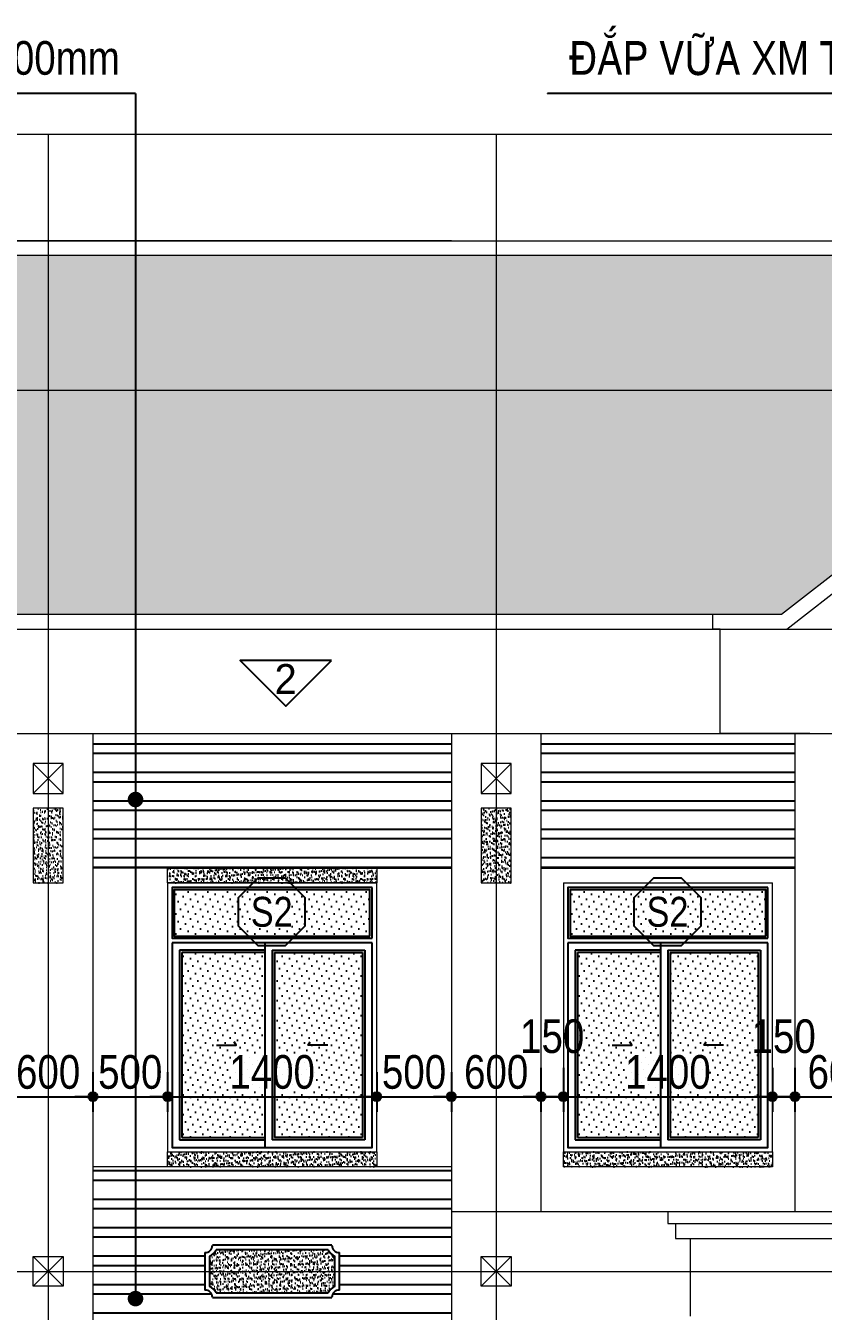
# Model space of a CAD drawing. Header units: millimetres. Extents: x 2605 to 44181, y 1776 to 19155.
# Drawn here: x 16116 to 21456, y 10549 to 19155 of the extents above; entities that cross this region are included whole.
import ezdxf
from ezdxf.enums import TextEntityAlignment as Align

# ---------------------------------------------------------------- set-up
doc = ezdxf.new("R2010")
doc.units = ezdxf.units.MM
doc.linetypes.add('ACAD_ISO10W100', pattern=[18, 12, -3, 0, -3])
for name, color, linetype in [('DIM', 1, 'Continuous'), ('DOOR', 20, 'Continuous'), ('HACTH', 8, 'Continuous'), ('HATCH', 8, 'Continuous'), ('HATCHNGOI', 22, 'Continuous'), ('KINH 1', 142, 'Continuous'), ('netthay', 2, 'Continuous'), ('TAGS', 60, 'Continuous'), ('TEXT', 7, 'Continuous')]:
    doc.layers.add(name, color=color, linetype=linetype)
doc.layers.add('NET-THAY', color=2, linetype='Continuous', lineweight=13)
doc.layers.add('TRUC', color=24, linetype='Continuous', lineweight=0)
doc.styles.add('1', font='', dxfattribs={"height": 250})
doc.styles.add('AVO', font='')
doc.styles.add('HEL-CONDENSE', font='')
doc.styles.add('VNI-HELVE-CONDENSEN', font='')
doc.styles.get('1').set_extended_font_data('VNI-Helve-Condense')
doc.styles.get('AVO').set_extended_font_data('VNI-Avo')
doc.styles.get('HEL-CONDENSE').set_extended_font_data('VNI-Helve-Condense')
doc.styles.get('VNI-HELVE-CONDENSEN').set_extended_font_data('VNI-Helve-Condense')
doc.dimstyles.new('D100', dxfattribs={"dimtxt": 225, "dimasz": 1.2, "dimexe": 100, "dimexo": 0, "dimgap": 50, "dimtad": 1, "dimdec": 0, "dimzin": 13, "dimdsep": 46, "dimtxsty": 'HEL-CONDENSE', "dimblk": 'D50', "dimcen": 0, "dimclrd": 1, "dimclre": 1, "dimclrt": 7, "dimadec": 0, "dimazin": 0, "dimtfac": 1, "dimtdec": 0, "dimtmove": 0, "dimatfit": 3, "dimldrblk": 'D50', "dimfxl": 1, "dimtolj": 1, "dimtzin": 13, "dimarcsym": 0})
pattern_1 = [(180, (-155115.41, -494922.03), (-1e-14, -190.5), []), (180, (-155178.91, -494858.53), (-1e-14, -190.5), [])]
pattern_2 = [(37.5, (-1291710.998, -283484.096), (-1.2000235, 36.7059928), [0, -28.956, 0, -32.385, 0, -30.95625]), (7.5, (-1291711, -283484.096), (33.7142462, 53.7618825), [0, -15.621, 0, -26.0985, 0, -10.00125]), (327.5, (-1291734.43, -283484.096), (59.3244278, 0.10778885), [0, -9.525, 0, -34.29, 0, -44.7675]), (317.5, (-1291734.43, -283484.096), (57.266734, 16.7196992), [0, -4.7625, 0, -22.479, 0, -25.7175])]

# ---------------------------------------------------------------- blocks, each defined once
blk = doc.blocks.new('KH-CUADI')
at = {"layer": 'TAGS'}
blk.add_lwpolyline([(-124, 300), (-300, 124), (-300, -124), (-124, -300), (124, -300), (300, -124), (300, 124), (124, 300)], close=True, dxfattribs=at)
at = {"layer": 'TAGS', "style": 'VNI-HELVE-CONDENSEN'}
blk.add_attdef('D', text='', height=300, dxfattribs=at).set_placement((0, 0), align=Align.MIDDLE)
blk = doc.blocks.new('A$C5F62150E')
at = {"layer": 'KINH 1'}
h = blk.add_hatch(dxfattribs=at)
h.set_pattern_fill('DOTS', color=256, scale=750, angle=45, style=0)
h.set_pattern_definition([(45, (0, 0), (-16.5728, 49.71845), [0, -46.875])])
h.paths.add_polyline_path([(2528.9, 1072.2), (1218.9, 1072.2), (1218.9, 762.2), (2528.9, 762.2)])
h.paths.add_polyline_path([(1823.9, 652.2), (1268.9, 652.2), (1268.9, -587.8), (1823.9, -587.8)])
h.paths.add_polyline_path([(2478.9, 652.2), (1888.9, 652.2), (1888.9, -587.8), (2478.9, -587.8)])
at = {"layer": 'DOOR'}
for p, q in [((2543.9, 747.2), (2543.9, 1087.2)), ((2543.9, 717.2), (1203.9, 717.2)), ((1823.9, 717.2), (1823.9, -652.8)), ((1823.9, 667.2), (1253.9, 667.2)), ((1253.9, 667.2), (1253.9, -602.8)), ((1873.9, 667.2), (1873.9, -602.8)), ((1873.9, 667.2), (2493.9, 667.2)), ((2493.9, 667.2), (2493.9, -602.8)), ((1253.9, -602.8), (1823.9, -602.8)), ((2493.9, -602.8), (1873.9, -602.8))]:
    blk.add_line(p, q, dxfattribs=at)
at = {"layer": 'DOOR', "color": 8}
for p, q in [((1823.9, 652.2), (1268.9, 652.2)), ((1268.9, 652.2), (1268.9, -587.8)), ((1888.9, 652.2), (1888.9, -587.8)), ((1888.9, 652.2), (2478.9, 652.2)), ((2478.9, 652.2), (2478.9, -587.8)), ((1268.9, -587.8), (1823.9, -587.8)), ((2478.9, -587.8), (1888.9, -587.8))]:
    blk.add_line(p, q, dxfattribs=at)
at = {"layer": 'DOOR'}
for points in [[(2543.9, 1087.2), (1203.9, 1087.2), (1203.9, 747.2), (2543.9, 747.2)], [(1203.9, 717.2), (1203.9, -652.8), (2543.9, -652.8), (2543.9, 717.2)], [(1501.6, 32.3), (1632, 32.3), (1618.7, 53)], [(2246.2, 32.3), (2115.8, 32.3), (2129.1, 53)]]:
    blk.add_lwpolyline(points, dxfattribs=at)
at = {"layer": 'DOOR', "color": 8}
blk.add_lwpolyline([(2528.9, 762.2), (2528.9, 1072.2), (1218.9, 1072.2), (1218.9, 762.2), (2528.9, 762.2)], close=True, dxfattribs=at)
at = {"layer": 'NET-THAY'}
for p, q in [((1173.9, 1117.2), (2573.9, 1117.2)), ((2573.9, -682.8), (2573.9, 1117.2)), ((1173.9, -682.8), (2573.9, -682.8))]:
    blk.add_line(p, q, dxfattribs=at)
blk.add_lwpolyline([(1173.9, 1117.2), (1173.9, -682.8)], dxfattribs=at)
at = {"layer": 'TAGS', "linetype": 'Continuous'}
ref = blk.add_blockref('KH-CUADI', (1871, 924.3), dxfattribs=dict(at, xscale=0.75, yscale=0.75, zscale=0.75, rotation=180))
ref.add_attrib('D', 'S2', dxfattribs={"color": 7, "height": 200, "style": 'VNI-HELVE-CONDENSEN'}).set_placement((1871, 924.3), align=Align.MIDDLE)
blk = doc.blocks.new('D50')
at = {"layer": 'DIM'}
blk.add_hatch(color=256, dxfattribs=at).paths.add_polyline_path([(25, 0, 1), (-25, 0, 1)])
blk.add_line((25, 0), (100, 0), dxfattribs=at)
blk.add_circle((0, 0), 25, dxfattribs=at)
blk = doc.blocks.new('*D259')
at = {"layer": 'DEFPOINTS', "color": 0, "linetype": 'Continuous', "transparency": 16777216}
for p in [(15965.7, 12178.8), (16565.7, 12149), (16565.7, 11984.7)]:
    blk.add_point(p, dxfattribs=at)
at = {"layer": 'DIM', "color": 1, "linetype": 'Continuous', "lineweight": -2, "transparency": 16777216}
for p, q in [((15965.7, 12178.8), (15965.7, 11884.7)), ((16565.7, 12149), (16565.7, 11884.7)), ((15966.9, 11984.7), (16564.5, 11984.7))]:
    blk.add_line(p, q, dxfattribs=at)
at = {"layer": 'DIM', "color": 1, "linetype": 'Continuous', "lineweight": -2, "transparency": 16777216, "xscale": 1.199999999999999, "yscale": 1.199999999999999, "zscale": 1.199999999999999, "rotation": 180}
blk.add_blockref('D50', (15965.7, 11984.7), dxfattribs=at)
at = {"layer": 'DIM', "color": 1, "linetype": 'Continuous', "lineweight": -2, "transparency": 16777216, "xscale": 1.199999999999999, "yscale": 1.199999999999999, "zscale": 1.199999999999999}
blk.add_blockref('D50', (16565.7, 11984.7), dxfattribs=at)
at = {"layer": 'DIM', "color": 7, "linetype": 'Continuous', "transparency": 16777216, "insert": (16265.7, 12149.6), "char_height": 225, "attachment_point": 5, "style": 'HEL-CONDENSE'}
blk.add_mtext('\\A1;600', dxfattribs=at)
blk = doc.blocks.new('*D260')
at = {"layer": 'DEFPOINTS', "color": 0, "linetype": 'Continuous', "transparency": 16777216}
for p in [(16565.7, 12149), (17065.7, 12149), (17065.7, 11984.7)]:
    blk.add_point(p, dxfattribs=at)
at = {"layer": 'DIM', "color": 1, "linetype": 'Continuous', "lineweight": -2, "transparency": 16777216}
for p, q in [((16565.7, 12149), (16565.7, 11884.7)), ((17065.7, 12149), (17065.7, 11884.7)), ((16566.9, 11984.7), (17064.5, 11984.7))]:
    blk.add_line(p, q, dxfattribs=at)
at = {"layer": 'DIM', "color": 1, "linetype": 'Continuous', "lineweight": -2, "transparency": 16777216, "xscale": 1.199999999999999, "yscale": 1.199999999999999, "zscale": 1.199999999999999, "rotation": 180}
blk.add_blockref('D50', (16565.7, 11984.7), dxfattribs=at)
at = {"layer": 'DIM', "color": 1, "linetype": 'Continuous', "lineweight": -2, "transparency": 16777216, "xscale": 1.199999999999999, "yscale": 1.199999999999999, "zscale": 1.199999999999999}
blk.add_blockref('D50', (17065.7, 11984.7), dxfattribs=at)
at = {"layer": 'DIM', "color": 7, "linetype": 'Continuous', "transparency": 16777216, "insert": (16815.7, 12149.6), "char_height": 225, "attachment_point": 5, "style": 'HEL-CONDENSE'}
blk.add_mtext('\\A1;500', dxfattribs=at)
blk = doc.blocks.new('*D261')
at = {"layer": 'DEFPOINTS', "color": 0, "linetype": 'Continuous', "transparency": 16777216}
for p in [(17065.7, 12149), (18465.7, 12149), (18465.7, 11984.7)]:
    blk.add_point(p, dxfattribs=at)
at = {"layer": 'DIM', "color": 1, "linetype": 'Continuous', "lineweight": -2, "transparency": 16777216}
for p, q in [((17065.7, 12149), (17065.7, 11884.7)), ((18465.7, 12149), (18465.7, 11884.7)), ((17066.9, 11984.7), (18464.5, 11984.7))]:
    blk.add_line(p, q, dxfattribs=at)
at = {"layer": 'DIM', "color": 1, "linetype": 'Continuous', "lineweight": -2, "transparency": 16777216, "xscale": 1.199999999999999, "yscale": 1.199999999999999, "zscale": 1.199999999999999, "rotation": 180}
blk.add_blockref('D50', (17065.7, 11984.7), dxfattribs=at)
at = {"layer": 'DIM', "color": 1, "linetype": 'Continuous', "lineweight": -2, "transparency": 16777216, "xscale": 1.199999999999999, "yscale": 1.199999999999999, "zscale": 1.199999999999999}
blk.add_blockref('D50', (18465.7, 11984.7), dxfattribs=at)
at = {"layer": 'DIM', "color": 7, "linetype": 'Continuous', "transparency": 16777216, "insert": (17765.7, 12149.6), "char_height": 225, "attachment_point": 5, "style": 'HEL-CONDENSE'}
blk.add_mtext('\\A1;1400', dxfattribs=at)
blk = doc.blocks.new('*D262')
at = {"layer": 'DEFPOINTS', "color": 0, "linetype": 'Continuous', "transparency": 16777216}
for p in [(18465.7, 12149), (18965.7, 12149), (18965.7, 11984.7)]:
    blk.add_point(p, dxfattribs=at)
at = {"layer": 'DIM', "color": 1, "linetype": 'Continuous', "lineweight": -2, "transparency": 16777216}
for p, q in [((18465.7, 12149), (18465.7, 11884.7)), ((18965.7, 12149), (18965.7, 11884.7)), ((18466.9, 11984.7), (18964.5, 11984.7))]:
    blk.add_line(p, q, dxfattribs=at)
at = {"layer": 'DIM', "color": 1, "linetype": 'Continuous', "lineweight": -2, "transparency": 16777216, "xscale": 1.199999999999999, "yscale": 1.199999999999999, "zscale": 1.199999999999999, "rotation": 180}
blk.add_blockref('D50', (18465.7, 11984.7), dxfattribs=at)
at = {"layer": 'DIM', "color": 1, "linetype": 'Continuous', "lineweight": -2, "transparency": 16777216, "xscale": 1.199999999999999, "yscale": 1.199999999999999, "zscale": 1.199999999999999}
blk.add_blockref('D50', (18965.7, 11984.7), dxfattribs=at)
at = {"layer": 'DIM', "color": 7, "linetype": 'Continuous', "transparency": 16777216, "insert": (18715.7, 12149.6), "char_height": 225, "attachment_point": 5, "style": 'HEL-CONDENSE'}
blk.add_mtext('\\A1;500', dxfattribs=at)
blk = doc.blocks.new('*D263')
at = {"layer": 'DEFPOINTS', "color": 0, "linetype": 'Continuous', "transparency": 16777216}
for p in [(18965.7, 12149), (19565.7, 12178.6), (19565.7, 11984.7)]:
    blk.add_point(p, dxfattribs=at)
at = {"layer": 'DIM', "color": 1, "linetype": 'Continuous', "lineweight": -2, "transparency": 16777216}
for p, q in [((18965.7, 12149), (18965.7, 11884.7)), ((19565.7, 12178.6), (19565.7, 11884.7)), ((18966.9, 11984.7), (19564.5, 11984.7))]:
    blk.add_line(p, q, dxfattribs=at)
at = {"layer": 'DIM', "color": 1, "linetype": 'Continuous', "lineweight": -2, "transparency": 16777216, "xscale": 1.199999999999999, "yscale": 1.199999999999999, "zscale": 1.199999999999999, "rotation": 180}
blk.add_blockref('D50', (18965.7, 11984.7), dxfattribs=at)
at = {"layer": 'DIM', "color": 1, "linetype": 'Continuous', "lineweight": -2, "transparency": 16777216, "xscale": 1.199999999999999, "yscale": 1.199999999999999, "zscale": 1.199999999999999}
blk.add_blockref('D50', (19565.7, 11984.7), dxfattribs=at)
at = {"layer": 'DIM', "color": 7, "linetype": 'Continuous', "transparency": 16777216, "insert": (19265.7, 12149.6), "char_height": 225, "attachment_point": 5, "style": 'HEL-CONDENSE'}
blk.add_mtext('\\A1;600', dxfattribs=at)
blk = doc.blocks.new('*D264')
at = {"layer": 'DEFPOINTS', "color": 0, "linetype": 'Continuous', "transparency": 16777216}
for p in [(19715.7, 12178.6), (21115.7, 12178.6), (21115.7, 11984.7)]:
    blk.add_point(p, dxfattribs=at)
at = {"layer": 'DIM', "color": 1, "linetype": 'Continuous', "lineweight": -2, "transparency": 16777216}
for p, q in [((19715.7, 12178.6), (19715.7, 11884.7)), ((21115.7, 12178.6), (21115.7, 11884.7)), ((19716.9, 11984.7), (21114.5, 11984.7))]:
    blk.add_line(p, q, dxfattribs=at)
at = {"layer": 'DIM', "color": 1, "linetype": 'Continuous', "lineweight": -2, "transparency": 16777216, "xscale": 1.199999999999999, "yscale": 1.199999999999999, "zscale": 1.199999999999999, "rotation": 180}
blk.add_blockref('D50', (19715.7, 11984.7), dxfattribs=at)
at = {"layer": 'DIM', "color": 1, "linetype": 'Continuous', "lineweight": -2, "transparency": 16777216, "xscale": 1.199999999999999, "yscale": 1.199999999999999, "zscale": 1.199999999999999}
blk.add_blockref('D50', (21115.7, 11984.7), dxfattribs=at)
at = {"layer": 'DIM', "color": 7, "linetype": 'Continuous', "transparency": 16777216, "insert": (20415.7, 12149.6), "char_height": 225, "attachment_point": 5, "style": 'HEL-CONDENSE'}
blk.add_mtext('\\A1;1400', dxfattribs=at)
blk = doc.blocks.new('*D265')
at = {"layer": 'DEFPOINTS', "color": 0, "linetype": 'Continuous', "transparency": 16777216}
for p in [(21115.7, 12178.6), (21265.7, 12178.6), (21265.7, 11984.7)]:
    blk.add_point(p, dxfattribs=at)
at = {"layer": 'DIM', "color": 1, "linetype": 'Continuous', "lineweight": -2, "transparency": 16777216}
for p, q in [((21115.7, 12178.6), (21115.7, 11884.7)), ((21265.7, 12178.6), (21265.7, 11884.7)), ((21116.9, 11984.7), (21264.5, 11984.7))]:
    blk.add_line(p, q, dxfattribs=at)
at = {"layer": 'DIM', "color": 1, "linetype": 'Continuous', "lineweight": -2, "transparency": 16777216, "xscale": 1.199999999999999, "yscale": 1.199999999999999, "zscale": 1.199999999999999, "rotation": 180}
blk.add_blockref('D50', (21115.7, 11984.7), dxfattribs=at)
at = {"layer": 'DIM', "color": 1, "linetype": 'Continuous', "lineweight": -2, "transparency": 16777216, "xscale": 1.199999999999999, "yscale": 1.199999999999999, "zscale": 1.199999999999999}
blk.add_blockref('D50', (21265.7, 11984.7), dxfattribs=at)
at = {"layer": 'DIM', "color": 7, "linetype": 'Continuous', "transparency": 16777216, "insert": (21190.7, 12388.8), "char_height": 225, "attachment_point": 5, "style": 'HEL-CONDENSE'}
blk.add_mtext('\\A1;150', dxfattribs=at)
blk = doc.blocks.new('*D266')
at = {"layer": 'DEFPOINTS', "color": 0, "linetype": 'Continuous', "transparency": 16777216}
for p in [(21265.7, 12178.6), (21865.7, 12178.6), (21865.7, 11984.7)]:
    blk.add_point(p, dxfattribs=at)
at = {"layer": 'DIM', "color": 1, "linetype": 'Continuous', "lineweight": -2, "transparency": 16777216}
for p, q in [((21265.7, 12178.6), (21265.7, 11884.7)), ((21865.7, 12178.6), (21865.7, 11884.7)), ((21266.9, 11984.7), (21864.5, 11984.7))]:
    blk.add_line(p, q, dxfattribs=at)
at = {"layer": 'DIM', "color": 1, "linetype": 'Continuous', "lineweight": -2, "transparency": 16777216, "xscale": 1.199999999999999, "yscale": 1.199999999999999, "zscale": 1.199999999999999, "rotation": 180}
blk.add_blockref('D50', (21265.7, 11984.7), dxfattribs=at)
at = {"layer": 'DIM', "color": 1, "linetype": 'Continuous', "lineweight": -2, "transparency": 16777216, "xscale": 1.199999999999999, "yscale": 1.199999999999999, "zscale": 1.199999999999999}
blk.add_blockref('D50', (21865.7, 11984.7), dxfattribs=at)
at = {"layer": 'DIM', "color": 7, "linetype": 'Continuous', "transparency": 16777216, "insert": (21565.7, 12149.6), "char_height": 225, "attachment_point": 5, "style": 'HEL-CONDENSE'}
blk.add_mtext('\\A1;600', dxfattribs=at)
blk = doc.blocks.new('*D293')
at = {"layer": 'DEFPOINTS', "color": 0, "linetype": 'Continuous', "transparency": 16777216}
for p in [(19565.7, 12178.6), (19715.7, 12178.6), (19715.7, 11984.7)]:
    blk.add_point(p, dxfattribs=at)
at = {"layer": 'DIM', "color": 1, "linetype": 'Continuous', "lineweight": -2, "transparency": 16777216}
for p, q in [((19565.7, 12178.6), (19565.7, 11884.7)), ((19715.7, 12178.6), (19715.7, 11884.7)), ((19566.9, 11984.7), (19714.5, 11984.7))]:
    blk.add_line(p, q, dxfattribs=at)
at = {"layer": 'DIM', "color": 1, "linetype": 'Continuous', "lineweight": -2, "transparency": 16777216, "xscale": 1.199999999999999, "yscale": 1.199999999999999, "zscale": 1.199999999999999, "rotation": 180}
blk.add_blockref('D50', (19565.7, 11984.7), dxfattribs=at)
at = {"layer": 'DIM', "color": 1, "linetype": 'Continuous', "lineweight": -2, "transparency": 16777216, "xscale": 1.199999999999999, "yscale": 1.199999999999999, "zscale": 1.199999999999999}
blk.add_blockref('D50', (19715.7, 11984.7), dxfattribs=at)
at = {"layer": 'DIM', "color": 7, "linetype": 'Continuous', "transparency": 16777216, "insert": (19640.7, 12388.8), "char_height": 225, "attachment_point": 5, "style": 'HEL-CONDENSE'}
blk.add_mtext('\\A1;150', dxfattribs=at)
blk = doc.blocks.new('TUONG-NAM')
at = {"layer": 'TAGS'}
blk.add_lwpolyline([(-453, -453), (453, -453), (0, 0)], close=True, dxfattribs=at)
at = {"layer": 'TAGS', "linetype": 'Continuous', "style": 'AVO'}
blk.add_attdef('KH-TUONG', text='', height=250, dxfattribs=at).set_placement((0, -269), align=Align.MIDDLE_CENTER)
blk = doc.blocks.new('*D161')
at = {"layer": 'DEFPOINTS', "color": 0, "linetype": 'Continuous', "transparency": 16777216}
for p in [(12414.5, 17616.1), (8881.6, 15427.6), (6315.7, 15216.1), (7493.8, 15216.1), (21176.9, 15216.1)]:
    blk.add_point(p, dxfattribs=at)
at = {"layer": 'DIM', "color": 1, "linetype": 'Continuous', "lineweight": -2, "transparency": 16777216}
blk.add_arc((7493.8, 15216.1), 1403.8, 0.04898, 25.95102, dxfattribs=at)
at = {"layer": 'DIM', "color": 1, "linetype": 'Continuous', "lineweight": -2, "transparency": 16777216, "xscale": 1.199999999999999, "yscale": 1.199999999999999, "zscale": 1.199999999999999}
for p, rotation in [((8755.5, 15831.5), 115.975511560504), ((8897.6, 15216.1), 270.024488439497)]:
    blk.add_blockref('D50', p, dxfattribs=dict(at, rotation=rotation))
at = {"layer": 'DIM', "color": 7, "linetype": 'Continuous', "transparency": 16777216, "insert": (9022.3, 15569), "char_height": 225, "attachment_point": 5, "rotation": 283, "style": 'HEL-CONDENSE'}
blk.add_mtext('\\A1;26°', dxfattribs=at)

msp = doc.modelspace()

# ---------------------------------------------------------------- hatches: boundary and pattern name
at = {"layer": 'DIM', "linetype": 'ByBlock'}
for points in [[(16903.096, 13974.732, 1), (16798.576, 13974.732, 1)], [(16903.096, 10633.415, 1), (16798.576, 10633.415, 1)]]:
    msp.add_hatch(color=1, dxfattribs=at).paths.add_polyline_path(points)
at = {"layer": 'HACTH'}
h = msp.add_hatch(dxfattribs=at)
h.set_pattern_fill('ANSI32', color=256, scale=20, angle=135, style=0)
h.set_pattern_definition(pattern_1)
h.paths.add_polyline_path([(19565.677, 13516.106), (21265.677, 13516.106), (21265.677, 14416.106), (19565.677, 14416.106)])
h.paths.add_polyline_path([(16565.677, 13516.106), (18965.677, 13516.106), (18965.677, 14416.106), (16565.677, 14416.106)])
h.paths.add_polyline_path([(13565.677, 13516.106), (15965.677, 13516.106), (15965.677, 14416.106), (13565.677, 14416.106)])
h.paths.add_polyline_path([(10615.677, 13516.106), (12965.677, 13516.106), (12965.677, 14416.106), (10615.677, 14416.106)])
h.paths.add_polyline_path([(7665.677, 13516.106), (10015.677, 13516.106), (10015.677, 14416.106), (7665.677, 14416.106)])
h = msp.add_hatch(dxfattribs=at)
h.set_pattern_fill('ANSI32', color=256, scale=20, angle=135, style=0)
h.set_pattern_definition(pattern_1)
h.paths.add_polyline_path([(10015.677, 11516.106), (7665.677, 11516.106), (7665.677, 10816.106), (8415.677, 10816.106), (8415.677, 10941.106, 0.41421356), (8465.677, 10991.106), (9265.677, 10991.106, 0.41421356), (9315.677, 10941.106), (9315.677, 10816.106), (10015.677, 10816.106)])
h.paths.add_polyline_path([(12965.677, 11516.106), (10615.677, 11516.106), (10615.677, 10816.106), (11315.677, 10816.106), (11315.677, 10941.106, 0.41421356), (11365.677, 10991.106), (12165.677, 10991.106, 0.41421356), (12215.677, 10941.106), (12215.677, 10816.106), (12965.677, 10816.106)])
h.paths.add_polyline_path([(15965.677, 11516.106), (13565.677, 11516.106), (13565.677, 10816.106), (14315.677, 10816.106), (14315.677, 10941.106, 0.41421356), (14365.677, 10991.106), (15165.677, 10991.106, 0.41421356), (15215.677, 10941.106), (15215.677, 10816.106), (15965.677, 10816.106)])
h.paths.add_polyline_path([(21464.353, 11000.709), (26137.78, 11000.709), (26137.78, 10546.589), (21464.353, 10546.589)], flags=9)
edge = h.paths.add_edge_path()
edge.add_line((7665.677, 9916.106), (10015.677, 9916.106))
edge.add_line((10015.677, 9916.106), (10015.677, 10816.106))
edge.add_line((10015.677, 10816.106), (9315.677, 10816.106))
edge.add_line((9315.677, 10816.106), (9315.677, 10691.106))
edge.add_arc((9315.677, 10641.106), 50, 90, 180)
edge.add_line((9265.677, 10641.106), (8465.677, 10641.106))
edge.add_arc((8415.677, 10641.106), 50, 0, 90)
edge.add_line((8415.677, 10691.106), (8415.677, 10816.106))
edge.add_line((8415.677, 10816.106), (7665.677, 10816.106))
edge.add_line((7665.677, 10816.106), (7665.677, 9916.106))
edge = h.paths.add_edge_path()
edge.add_line((10615.677, 9916.106), (12965.677, 9916.106))
edge.add_line((12965.677, 9916.106), (12965.677, 10816.106))
edge.add_line((12965.677, 10816.106), (12215.677, 10816.106))
edge.add_line((12215.677, 10816.106), (12215.677, 10691.106))
edge.add_arc((12215.677, 10641.106), 50, 90, 180)
edge.add_line((12165.677, 10641.106), (11365.677, 10641.106))
edge.add_arc((11315.677, 10641.106), 50, 0, 90)
edge.add_line((11315.677, 10691.106), (11315.677, 10816.106))
edge.add_line((11315.677, 10816.106), (10615.677, 10816.106))
edge.add_line((10615.677, 10816.106), (10615.677, 9916.106))
edge = h.paths.add_edge_path()
edge.add_line((13565.677, 9916.106), (15965.677, 9916.106))
edge.add_line((15965.677, 9916.106), (15965.677, 10816.106))
edge.add_line((15965.677, 10816.106), (15215.677, 10816.106))
edge.add_line((15215.677, 10816.106), (15215.677, 10691.106))
edge.add_arc((15215.677, 10641.106), 50, 90, 180)
edge.add_line((15165.677, 10641.106), (14365.677, 10641.106))
edge.add_arc((14315.677, 10641.106), 50, 0, 90)
edge.add_line((14315.677, 10691.106), (14315.677, 10816.106))
edge.add_line((14315.677, 10816.106), (13565.677, 10816.106))
edge.add_line((13565.677, 10816.106), (13565.677, 9916.106))
h = msp.add_hatch(dxfattribs=at)
h.set_pattern_fill('ANSI32', color=256, scale=20, angle=135, style=0)
h.set_pattern_definition(pattern_1)
h.paths.add_polyline_path([(18965.677, 11216.106), (18965.677, 11516.106), (16565.677, 11516.106), (16565.677, 10816.106), (17315.677, 10816.106), (17315.677, 10941.106, 0.41421356), (17365.677, 10991.106), (18165.677, 10991.106, 0.41421356), (18215.677, 10941.106), (18215.677, 10816.106), (18965.677, 10816.106)])
edge = h.paths.add_edge_path()
edge.add_line((16565.677, 9916.106), (18965.677, 9916.106))
edge.add_line((18965.677, 9916.106), (18965.677, 10816.106))
edge.add_line((18965.677, 10816.106), (18215.677, 10816.106))
edge.add_line((18215.677, 10816.106), (18215.677, 10691.106))
edge.add_arc((18215.677, 10641.106), 50, 90, 180)
edge.add_line((18165.677, 10641.106), (17365.677, 10641.106))
edge.add_arc((17315.677, 10641.106), 50, 0, 90)
edge.add_line((17315.677, 10691.106), (17315.677, 10816.106))
edge.add_line((17315.677, 10816.106), (16565.677, 10816.106))
edge.add_line((16565.677, 10816.106), (16565.677, 9916.106))
at = {"layer": 'HATCH'}
h = msp.add_hatch(dxfattribs=at)
h.set_pattern_fill('AR-SAND', color=256, scale=0.75, style=0)
h.set_pattern_definition(pattern_2)
h.paths.add_polyline_path([(16165.677, 13416.106), (16365.677, 13416.106), (16365.677, 13916.106), (16165.677, 13916.106)])
h = msp.add_hatch(dxfattribs=at)
h.set_pattern_fill('AR-SAND', color=256, scale=0.75, style=0)
h.set_pattern_definition(pattern_2)
h.paths.add_polyline_path([(19165.677, 13416.106), (19365.677, 13416.106), (19365.677, 13916.106), (19165.677, 13916.106)])
h = msp.add_hatch(dxfattribs=at)
h.set_pattern_fill('AR-SAND', color=256, scale=0.75, style=0)
h.set_pattern_definition(pattern_2)
h.paths.add_polyline_path([(17065.682, 13516.106), (18465.682, 13516.106), (18465.682, 13416.106), (17065.682, 13416.106)])
h = msp.add_hatch(dxfattribs=at)
h.set_pattern_fill('AR-SAND', color=256, scale=0.75, style=0)
h.set_pattern_definition(pattern_2)
h.paths.add_polyline_path([(17065.677, 11616.106), (18465.677, 11616.106), (18465.677, 11516.106), (17065.677, 11516.106)])
h = msp.add_hatch(dxfattribs=at)
h.set_pattern_fill('AR-SAND', color=256, scale=0.75, style=0)
h.set_pattern_definition(pattern_2)
h.paths.add_polyline_path([(19715.672, 11616.106), (21115.672, 11616.106), (21115.672, 11516.106), (19715.672, 11516.106)])
h = msp.add_hatch(dxfattribs=at)
h.set_pattern_fill('AR-SAND', color=256, scale=0.75, style=0)
h.set_pattern_definition(pattern_2)
h.paths.add_polyline_path([(17345.677, 10916.944), (17345.677, 10715.268, -0.20323136), (17389.839, 10671.106), (18141.515, 10671.106, -0.20323136), (18185.677, 10715.268), (18185.677, 10916.944, -0.20323136), (18141.515, 10961.106), (17389.839, 10961.106, -0.20323136)])
at = {"layer": 'HATCHNGOI'}
h = msp.add_hatch(dxfattribs=at)
h.set_pattern_fill('AR-RSHKE', color=14, scale=15, angle=180, style=0)
h.set_pattern_definition([(180, (-1036016.52, 306620.13), (-382.5, -180), [90, -75, 105, -45, 135, -60]), (180, (-1036106.52, 306612.63), (-382.5, -180), [75, -285, 60, -90]), (180, (-1036286.52, 306631.38), (-382.5, -180), [45, -465]), (270, (-1036016.52, 306620.13), (127.5, -180), [172.5, -547.5]), (270, (-1036106.52, 306620.13), (127.5, -180), [168.75, -551.25]), (270, (-1036181.52, 306620.13), (127.5, -180), [157.5, -562.5]), (270, (-1036286.52, 306631.38), (127.5, -180), [172.5, -547.5]), (270, (-1036331.52, 306631.38), (127.5, -180), [172.5, -547.5]), (270, (-1036466.52, 306620.13), (127.5, -180), [165, -555])])
h.paths.add_polyline_path([(12414.523, 17616.106), (10422.633, 16644.596), (13265.677, 15216.106), (21176.905, 15216.106), (23765.677, 17229.595), (26354.449, 15216.106), (34265.677, 15216.106), (37108.721, 16644.596), (35116.83, 17616.106)])

# ---------------------------------------------------------------- linework, layer by layer
at = {"layer": 'NET-THAY'}
for p, q in [((21176.905, 15216.106), (23765.677, 17229.595)), ((21211.216, 15116.106), (23765.677, 17102.909)), ((6315.677, 15216.106), (21176.905, 15216.106)), ((6315.677, 15116.106), (21211.216, 15116.106)), ((6365.677, 14416.106), (20955.359, 14416.106)), ((17065.682, 13516.106), (16565.682, 13516.106)), ((18465.682, 13516.106), (18965.682, 13516.106)), ((19565.677, 13516.106), (21265.682, 13516.106)), ((18965.677, 11516.106), (16565.677, 11516.106)), ((18965.677, 11216.106), (18965.677, 10816.106)), ((20415.677, 11216.106), (20415.677, 11136.106)), ((20465.677, 11136.106), (20465.677, 11036.106)), ((20565.677, 11036.106), (20565.677, 10516.106))]:
    msp.add_line(p, q, dxfattribs=at)
for points in [[(18965.677, 17716.106), (12391.436, 17716.106)], [(18965.677, 17716.106), (35139.917, 17716.106)], [(35116.83, 17616.106), (12414.523, 17616.106), (10422.633, 16644.596)], [(20765.677, 15116.106), (20715.677, 15116.106), (20715.677, 15216.106), (20715.677, 15216.106)], [(6365.677, 15116.106), (20665.677, 15116.106)], [(21365.677, 14416.106), (20765.677, 14416.106), (20765.677, 15116.106)], [(16565.677, 14416.106), (16565.677, 5116.106)], [(18965.677, 14416.106), (18965.677, 5116.106)], [(19565.677, 14416.106), (19565.677, 11216.106)], [(21265.677, 14416.106), (21965.677, 14416.106)], [(21265.677, 14416.106), (21265.677, 11216.106)], [(16365.677, 14216.106), (16165.677, 14216.106), (16165.677, 14016.106), (16365.677, 14016.106), (16365.677, 14216.106)], [(16165.677, 14216.106), (16365.677, 14016.106)], [(16365.677, 14216.106), (16165.677, 14016.106)], [(19365.677, 14216.106), (19165.677, 14216.106), (19165.677, 14016.106), (19365.677, 14016.106), (19365.677, 14216.106)], [(19165.677, 14216.106), (19365.677, 14016.106)], [(19365.677, 14216.106), (19165.677, 14016.106)], [(16365.677, 13916.106), (16165.677, 13916.106), (16165.677, 13416.106), (16365.677, 13416.106), (16365.677, 13916.106)], [(19365.677, 13916.106), (19165.677, 13916.106), (19165.677, 13416.106), (19365.677, 13416.106), (19365.677, 13916.106)], [(18965.677, 11216.106), (28565.677, 11216.106)], [(20415.677, 11136.106), (27115.677, 11136.106)], [(20465.677, 11036.106), (27065.677, 11036.106)], [(16165.677, 10916.106), (16365.677, 10916.106), (16365.677, 10716.106), (16165.677, 10716.106), (16165.677, 10916.106)], [(16365.677, 10916.106), (16165.677, 10716.106)], [(16165.677, 10916.106), (16365.677, 10716.106)], [(19165.677, 10916.106), (19365.677, 10916.106), (19365.677, 10716.106), (19165.677, 10716.106), (19165.677, 10916.106)], [(19365.677, 10916.106), (19165.677, 10716.106)], [(19165.677, 10916.106), (19365.677, 10716.106)]]:
    msp.add_lwpolyline(points, dxfattribs=at)
for points in [[(17065.682, 13516.106), (18465.682, 13516.106), (18465.682, 13416.106), (17065.682, 13416.106)], [(17065.677, 11616.106), (18465.677, 11616.106), (18465.677, 11516.106), (17065.677, 11516.106)], [(19715.672, 11616.106), (21115.672, 11616.106), (21115.672, 11516.106), (19715.672, 11516.106)]]:
    msp.add_lwpolyline(points, close=True, dxfattribs=at)
at = {"layer": 'netthay'}
for points in [[(17315.677, 10941.106), (17315.677, 10691.106)], [(18165.677, 10991.106), (17365.677, 10991.106)], [(18141.515, 10961.106), (17389.839, 10961.106)], [(18215.677, 10691.106), (18215.677, 10941.106)], [(17345.677, 10916.944), (17345.677, 10715.268)], [(18185.677, 10715.268), (18185.677, 10916.944)], [(17365.677, 10641.106), (18165.677, 10641.106)], [(17389.839, 10671.106), (18141.515, 10671.106)]]:
    msp.add_lwpolyline(points, dxfattribs=at)
for centre, radius, start, end in [((17315.677, 10991.106), 50, 270, 0), ((17315.677, 10991.106), 80, 292.0243128, 337.9756872), ((18215.677, 10991.106), 80, 202.0243128, 247.9756872), ((18215.677, 10991.106), 50, 180, 270), ((17315.677, 10641.106), 50, 0, 90), ((17315.677, 10641.106), 80, 22.0243128, 67.9756872), ((18215.677, 10641.106), 80, 112.0243128, 157.9756872), ((18215.677, 10641.106), 50, 90, 180)]:
    msp.add_arc(centre, radius, start, end, dxfattribs=at)
at = {"layer": 'TEXT'}
for points in [[(16849.9, 18702.089), (9294.4, 18702.089), (9294.4, 18702.089)], [(16849.9, 18702.089), (16849.9, 10630.944)], [(23564.062, 18702.089), (19609.113, 18702.089), (19609.113, 18702.089)]]:
    msp.add_lwpolyline(points, dxfattribs=at)
at = {"layer": 'TRUC', "linetype": 'ACAD_ISO10W100', "ltscale": 0.2}
for points in [[(5735.896, 18428.761), (41662.568, 18428.761)], [(16265.677, 18428.761), (16265.677, 4066.106)], [(19265.677, 18428.761), (19265.677, 4066.106)], [(5735.896, 17716.106), (41662.568, 17716.106)], [(5735.896, 16716.106), (41662.568, 16716.106)], [(5735.896, 15116.106), (41662.568, 15116.106)], [(5735.896, 14416.106), (41662.568, 14416.106)], [(5735.896, 10816.106), (41662.568, 10816.106)]]:
    msp.add_lwpolyline(points, dxfattribs=at)
msp.add_lwpolyline([(5735.896, 18428.761), (41662.568, 18428.761), (41662.568, 4066.106), (5735.896, 4066.106)], close=True, dxfattribs=at)

# ---------------------------------------------------------------- block references
at = {"layer": 'DOOR'}
for p in [(15891.782, 12298.878), (18541.782, 12298.878)]:
    msp.add_blockref('A$C5F62150E', p, dxfattribs=at)
at = {"layer": 'TAGS', "linetype": 'Continuous'}
ref = msp.add_blockref('TUONG-NAM', (17856.332, 14599.944), dxfattribs=dict(at, xscale=0.6749999998137355, yscale=0.6750000000174623, zscale=0.675, rotation=180))
ref.add_attrib('KH-TUONG', '2', dxfattribs={"color": 7, "linetype": 'Continuous', "height": 200, "style": 'AVO'}).set_placement((17855.999, 14781.71), align=Align.MIDDLE_CENTER)

# ---------------------------------------------------------------- texts
at = {"layer": 'TEXT', "char_height": 225, "attachment_point": 2, "style": '1'}
for s, insert in [('TÖÔØNG KEÛ JONTE SAÂU 10 ROÄNG 20 CAÙCH KHOAÛNG 100mm', (13068.614, 19052.26)), ('ÑAÉP VÖÕA XM TAÏO QUOÁC HUY ', (21586.748, 19052.26))]:
    msp.add_mtext(s, dxfattribs=dict(at, insert=insert))

# ---------------------------------------------------------------- dimensions: what is measured, and where the dimension line sits
at = {"layer": 'DIM', "linetype": 'Continuous'}
dim = msp.add_angular_dim_2l(base=(8881.589, 15427.642), line1=((6315.677, 15216.106), (21176.905, 15216.106)), line2=((7493.794, 15216.106), (12414.523, 17616.106)), dimstyle='D100', dxfattribs=at)
dim.commit()
dim.dimension.update_dxf_attribs({"geometry": '*D161', "text_midpoint": (9022.312, 15568.992)})
for base, p1, p2, picture, middle in [((19715.677, 11984.721), (19565.677, 12178.582), (19715.677, 12178.582), '*D293', (19640.677, 12223.917)), ((21265.677, 11984.721), (21115.677, 12178.582), (21265.677, 12178.582), '*D265', (21190.677, 12223.917)), ((17065.677, 11984.721), (16565.677, 12148.969), (17065.677, 12148.969), '*D260', (16815.677, 11984.721)), ((18965.677, 11984.721), (18465.677, 12148.969), (18965.677, 12148.969), '*D262', (18715.677, 11984.721))]:
    dim = msp.add_linear_dim(base=base, p1=p1, p2=p2, dimstyle='D100', override={"dimtmove": 1}, dxfattribs=at)
    dim.commit()
    dim.dimension.update_dxf_attribs({"geometry": picture, "text_midpoint": middle, "dimtype": 160})
for base, p1, p2, picture, middle in [((16565.677, 11984.721), (15965.677, 12178.782), (16565.677, 12148.969), '*D259', (16265.677, 12149.621)), ((18465.677, 11984.721), (17065.677, 12148.969), (18465.677, 12148.969), '*D261', (17765.677, 12149.621)), ((19565.677, 11984.721), (18965.677, 12148.969), (19565.677, 12178.582), '*D263', (19265.677, 12149.621)), ((21115.677, 11984.721), (19715.677, 12178.582), (21115.677, 12178.582), '*D264', (20415.677, 12149.621)), ((21865.677, 11984.721), (21265.677, 12178.582), (21865.677, 12178.582), '*D266', (21565.677, 12149.621))]:
    dim = msp.add_linear_dim(base=base, p1=p1, p2=p2, dimstyle='D100', override={"dimtmove": 1}, dxfattribs=at)
    dim.commit()
    dim.dimension.update_dxf_attribs({"geometry": picture, "text_midpoint": middle})

doc.saveas('drawing.dxf')
